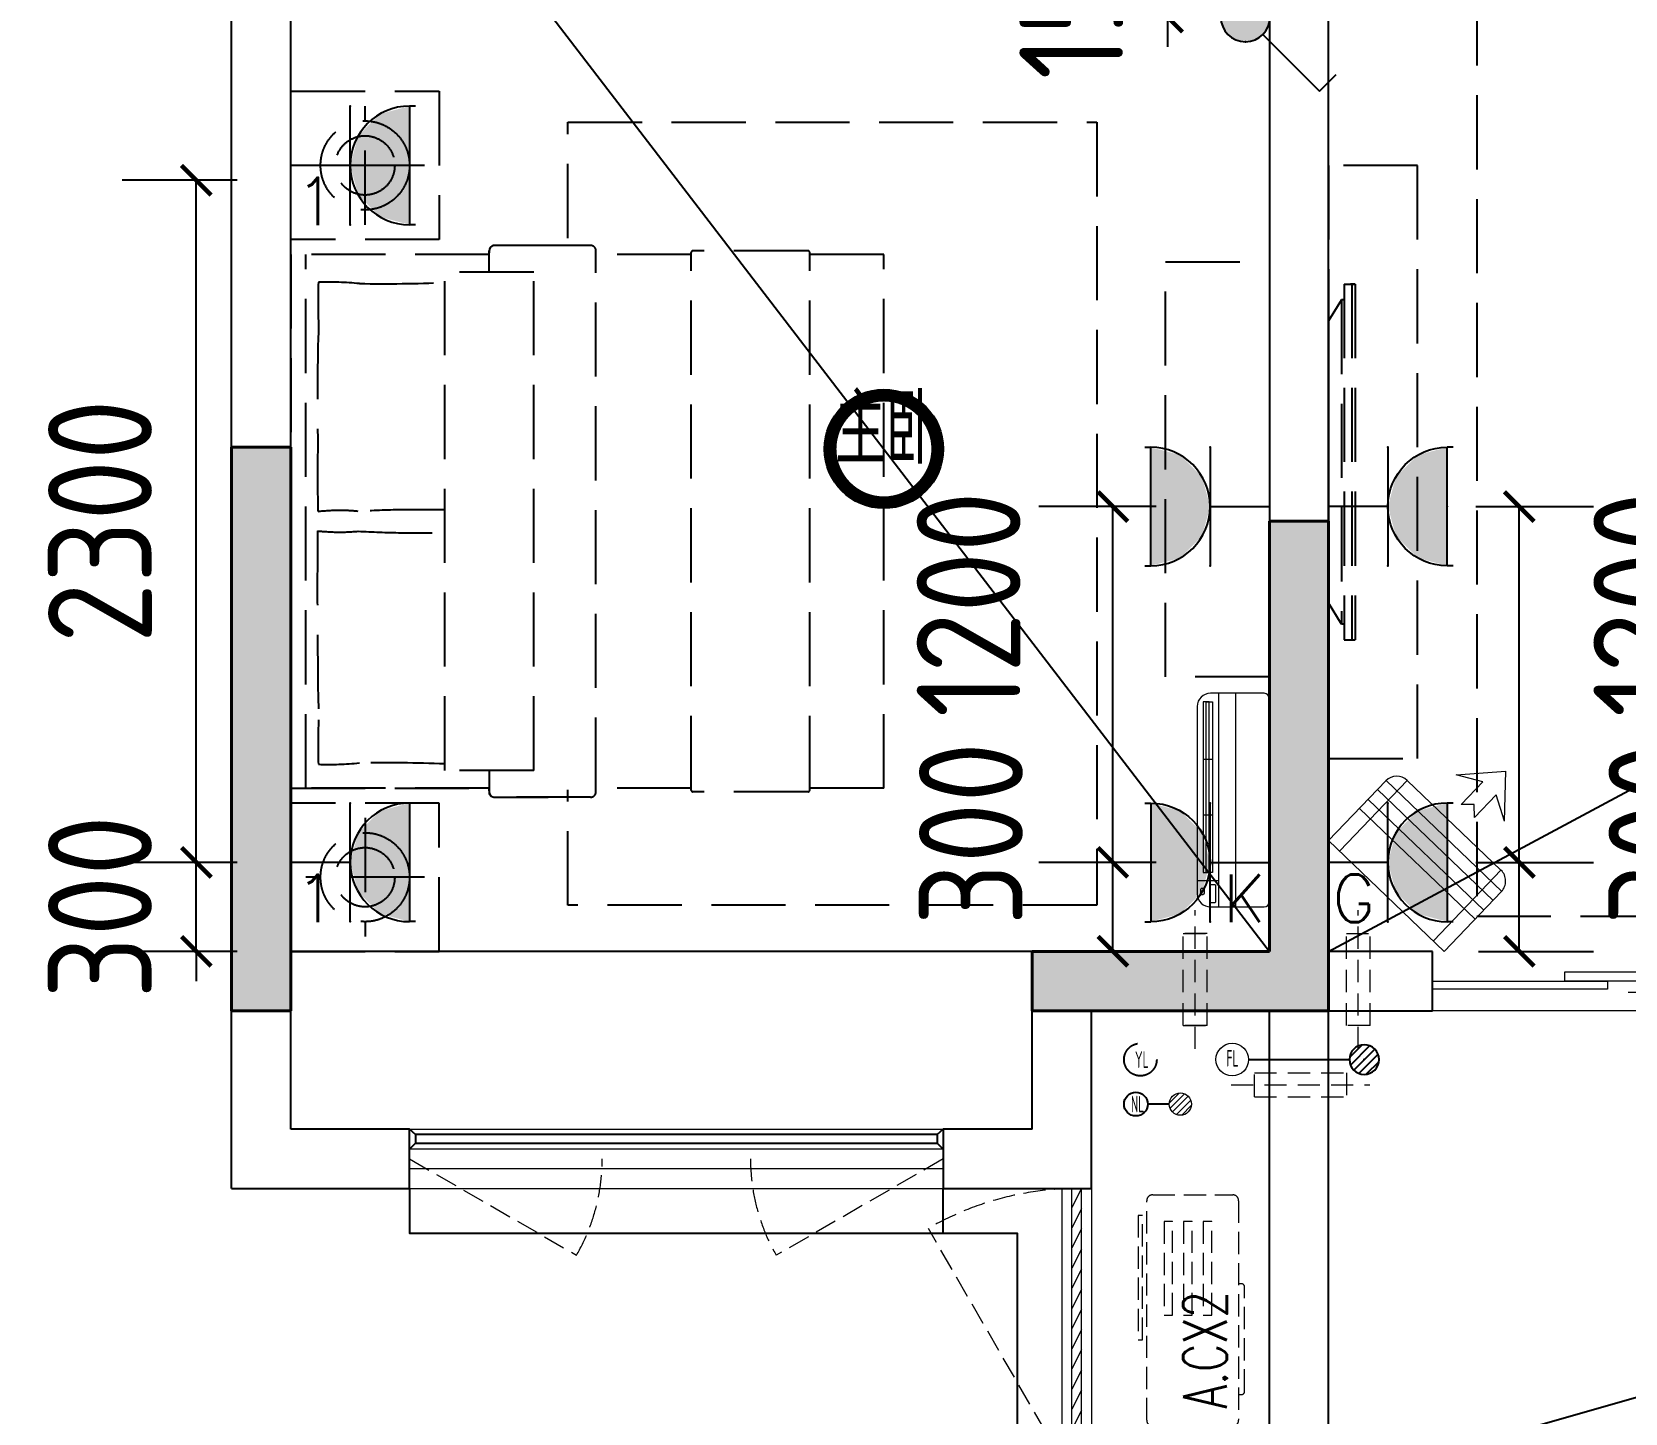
# Model space of a CAD drawing. Extents: x 3753737 to 4713801, y -857380 to 24339.
# Drawn here: x 4208340 to 4213713, y -708980 to -704323 of the extents above; entities that cross this region are included whole.
import ezdxf
from ezdxf.enums import TextEntityAlignment as Align

# ---------------------------------------------------------------- set-up
doc = ezdxf.new("R2010")
doc.units = 0
doc.header["$LTSCALE"] = 1000
doc.header["$MEASUREMENT"] = 0
for name, pattern in [('A户型$0$DASH', [0.35, 0.25, -0.1]), ('DASH', [0.35, 0.25, -0.1]), ('HIDDEN', [0.375, 0.25, -0.125])]:
    doc.linetypes.add(name, pattern=pattern)
doc.layers.get('0').update_dxf_attribs({"linetype": 'CONTINUOUS'})
doc.layers.get('Defpoints').update_dxf_attribs({"linetype": 'CONTINUOUS'})
for name, color, linetype in [('!!电气', 1, 'CONTINUOUS'), ('3-栏杆1', 252, 'CONTINUOUS'), ('3.5方案汇报，与郭总、侯月琴确定户型_t8$0$2020.03.04 -1安徽标准化洋房户型(UA）_t8_t8$0$看线', 154, 'CONTINUOUS'), ('5fur', 175, 'CONTINUOUS'), ('EQUIP-插座', 3, 'CONTINUOUS'), ('EQUIP-照明', 3, 'CONTINUOUS'), ('LVTRY', 252, 'CONTINUOUS'), ('TEL_TEXT', 7, 'CONTINUOUS'), ('VPIPE-凝结', 150, 'CONTINUOUS'), ('VPIPE-雨水', 4, 'DASH'), ('WALL', 252, 'CONTINUOUS'), ('看线', 185, 'CONTINUOUS')]:
    doc.layers.add(name, color=color, linetype=linetype)
for name, color, linetype, lineweight in [('COLUMN', 252, 'CONTINUOUS', 40), ('EQUIP_地漏', 7, 'CONTINUOUS', 18), ('PUB_HATCH', 8, 'CONTINUOUS', 9), ('PUB_TEXT', 7, 'CONTINUOUS', 20), ('VPIPE-废水', 31, 'TG_F', 18), ('WINDOW', 146, 'CONTINUOUS', 20), ('平面-空调室内机', 176, 'CONTINUOUS', 9), ('平面-空调预留孔', 252, 'CONTINUOUS', 15)]:
    doc.layers.add(name, color=color, linetype=linetype, lineweight=lineweight)
doc.styles.add('_TCH_DIM', font='SIMPLEX', dxfattribs={"bigfont": 'GBCBIG'})
doc.styles.add('_TEL_DIM', font='SIMPLEX', dxfattribs={"width": 0.8, "height": 3.5, "bigfont": 'HZTXT'})
doc.styles.get("Standard").update_dxf_attribs({"font": 'gbenor.shx', "bigfont": 'gbcbig.shx'})
doc.styles.add('TG_LINETYPE', font='SIMPLEX', dxfattribs={"width": 0.8, "height": 3, "bigfont": 'HZTXT'})
doc.linetypes.add('TG_F', pattern='A,2,-0.3,["F",TG_LINETYPE,S=0.1,R=0,X=-0.23,Y=-0.15],0', length=2.3)
doc.dimstyles.get("Standard").update_dxf_attribs({"dimscale": 100, "dimtxt": 3.5, "dimasz": 1, "dimexe": 2.5, "dimexo": 3, "dimgap": 1.5, "dimtad": 1, "dimdec": 0, "dimzin": 0, "dimdsep": 46, "dimtxsty": 'Standard', "dimblk": 'ARCHTICK', "dimcen": 0.09, "dimadec": 0, "dimazin": 0, "dimtfac": 1, "dimtdec": 0, "dimtix": 1, "dimtmove": 2, "dimatfit": 3, "dimfxl": 1, "dimtolj": 1, "dimtzin": 0, "dimarcsym": 0})

# ---------------------------------------------------------------- blocks, each defined once
blk = doc.blocks.new('GFDGFSDFGD')
at = {"layer": 'PUB_HATCH'}
for points in [[(420516.6, 367423.7), (420516.6, 365523.7), (420716.6, 365523.7), (420716.6, 367423.7)], [(423216.6, 365523.7), (424216.6, 365523.7), (424216.6, 367173.7), (424016.6, 367173.7), (424016.6, 365723.7), (423216.6, 365723.7)]]:
    blk.add_hatch(color=256, dxfattribs=at).paths.add_polyline_path(points)
at = {"layer": 'COLUMN', "color": 252}
for p, q in [((420516.6, 367423.7), (420516.6, 365523.7)), ((420716.6, 367423.7), (420516.6, 367423.7)), ((420716.6, 365523.7), (420716.6, 367423.7)), ((424216.6, 367173.7), (424016.6, 367173.7)), ((424016.6, 367173.7), (424016.6, 365723.7)), ((424216.6, 365523.7), (424216.6, 367173.7)), ((424016.6, 365723.7), (423216.6, 365723.7)), ((423216.6, 365723.7), (423216.6, 365523.7)), ((420516.6, 365523.7), (420716.6, 365523.7)), ((423216.6, 365523.7), (424216.6, 365523.7))]:
    blk.add_line(p, q, dxfattribs=at)
blk = doc.blocks.new('dongkong')
at = {"layer": '平面-空调预留孔', "color": 8, "linetype": 'HIDDEN', "ltscale": 0.3}
for p, q in [((-603796, 210899.9), (-603796, 210431.5)), ((-603836, 210821), (-603836, 210510.8)), ((-603836, 210821), (-603756, 210821)), ((-603756, 210821), (-603756, 210510.8))]:
    blk.add_line(p, q, dxfattribs=at)
blk.add_lwpolyline([(-603756, 210510.8), (-603836, 210510.8)], dxfattribs=at)
blk = doc.blocks.new('A$C001338C2')
at = {"color": 8}
for p, q in [((845, 303.6), (55, 303.6)), ((109.1, 214.8), (109.1, 303.6)), ((0, 248.6), (0, 22)), ((900, 22), (900, 248.6)), ((22, 0), (878, 0))]:
    blk.add_line(p, q, dxfattribs=at)
at = {"color": 8, "lineweight": 5}
for p, q in [((864.6, 278.7), (144.5, 278.7)), ((144.5, 278.7), (144.5, 265.8)), ((387, 278.7), (144.5, 278.7)), ((144.5, 278.7), (144.5, 252.9)), ((387, 239.9), (387, 278.7)), ((864.6, 278.7), (622, 278.7)), ((622, 278.7), (622, 239.9)), ((864.6, 252.9), (864.6, 278.7)), ((900, 214.8), (0, 214.8)), ((144.5, 265.8), (864.6, 265.8)), ((144.5, 239.9), (144.5, 252.9)), ((144.5, 252.9), (864.6, 252.9)), ((864.6, 239.9), (144.5, 239.9)), ((622, 239.9), (387, 239.9)), ((864.6, 265.8), (864.6, 239.9)), ((900, 143.2), (0, 143.2))]:
    blk.add_line(p, q, dxfattribs=at)
at = {"color": 8}
for points in [[(73.1, 275), (56.8, 275, -0.414214), (51.3, 280.5), (51.3, 283.4, -0.414214), (56.8, 288.9), (73.1, 288.9, -0.414214), (78.6, 283.4), (78.6, 280.5, -0.414214)], [(89.2, 226.4), (22.2, 226.4, -0.414214), (16.7, 231.9), (16.7, 243.1, -0.414214), (22.2, 248.6), (89.2, 248.6, -0.414214), (94.7, 243.1), (94.7, 231.9, -0.414214)]]:
    blk.add_lwpolyline(points, format="xyb", close=True, dxfattribs=at)
for centre, radius, start, end in [((55, 248.6), 55, 90, 180), ((845, 248.6), 55, 360, 90), ((22, 22), 22, 180, 270), ((878, 22), 22, 270, 360)]:
    blk.add_arc(centre, radius, start, end, dxfattribs=at)
blk = doc.blocks.new('$lvtry$00000171')
for p, q in [((-74.2, 10.6), (-10.6, 74.2)), ((-69.8, -27.4), (27.4, 69.8)), ((-53, -53), (53, 53)), ((-27.4, -69.8), (69.8, 27.4)), ((10.6, -74.2), (74.2, -10.6))]:
    blk.add_line(p, q)
blk.add_circle((0, 0), 75)
blk.add_point((0, 0))
blk = doc.blocks.new('$TwtSys$00000141')
at = {"color": 252}
for p, q in [((-47.1, 3.8), (-5, 45.9)), ((-47.1, 3.8), (-5, 45.9)), ((-43.6, -17.5), (17.5, 43.6)), ((-43.6, -17.5), (17.5, 43.6)), ((-33.2, -33.2), (33.2, 33.2)), ((-33.2, -33.2), (33.2, 33.2)), ((-16.2, -43.5), (43.8, 16.4)), ((-16.2, -43.5), (43.8, 16.4)), ((5.7, -46.1), (46.1, -5.7)), ((5.7, -46.1), (46.1, -5.7))]:
    blk.add_line(p, q, dxfattribs=at)
blk.add_circle((0, 0), 47, dxfattribs=at)
blk.add_circle((0, 0), 47, dxfattribs=at)
blk = doc.blocks.new('fergve')
at = {"layer": '平面-空调预留孔', "color": 8, "linetype": 'DASH', "ltscale": 0.3}
for p, q in [((119062.7, 54987.6), (119062.7, 54977.6)), ((119435.6, 54977.6), (119435.6, 54987.6)), ((119072.7, 54967.6), (119425.6, 54967.6))]:
    blk.add_line(p, q, dxfattribs=at)
blk.add_lwpolyline([(119715.9, 54987.6), (118975.9, 54987.6, -0.414214), (118955.9, 55007.6), (118955.9, 55277.6, -0.414214), (118975.9, 55297.6), (119715.9, 55297.6, -0.414214), (119735.9, 55277.6), (119735.9, 55007.6, -0.414214)], format="xyb", close=True, dxfattribs=at)
for points in [[(119666.7, 55326.8), (119246.8, 55326.8), (119246.8, 55311.6), (119666.7, 55311.6)], [(119645.5, 55239.2), (119330, 55239.2), (119330, 55210.2), (119645.5, 55210.2)], [(119645.5, 55173.4), (119330, 55173.4), (119330, 55144.4), (119645.5, 55144.4)], [(119645.5, 55107.6), (119330, 55107.6), (119330, 55078.6), (119645.5, 55078.6)]]:
    blk.add_lwpolyline(points, close=True, dxfattribs=at)
for centre, start, end in [((119072.7, 54977.6), 180, 270), ((119425.6, 54977.6), 270, 0)]:
    blk.add_arc(centre, 10, start, end, dxfattribs=at)
at = {"layer": '平面-空调预留孔', "color": 8, "linetype": 'DASH', "ltscale": 0.3, "style": '_TCH_DIM', "width": 0.705882}
blk.add_text('A.CX2', height=146.88, dxfattribs=at).set_placement((119015.3, 55027.3))
blk = doc.blocks.new('dasdasf1sa2f31as32f')
at = {"color": 8}
for p, q in [((-116, 585.6), (43.3, 640.5)), ((82.7, 476.6), (43.3, 640.5)), ((-22.8, 585.5), (-116, 585.6)), ((-22.8, 585.5), (-73.4, 493.2)), ((32.4, 555.1), (-18.1, 462.9)), ((82.7, 476.6), (32.4, 555.1)), ((-473.5, 259.7), (-339.5, 504)), ((-269.8, 524.3), (-427.7, 236.5)), ((134.6, 245.5), (-338.8, 505.1)), ((-269.8, 524.3), (113.7, 314)), ((-31.3, 504.4), (-73.4, 493.2)), ((-18.1, 462.9), (-31.3, 504.4)), ((114.7, 208.4), (-359.1, 468.2)), ((72.3, 131.9), (-401.1, 391.6)), ((92.6, 168.8), (-380.9, 428.5)), ((113.7, 314), (-44.2, 26.2)), ((0, 0), (-473.5, 259.7)), ((134, 244.4), (0, 0))]:
    blk.add_line(p, q, dxfattribs=at)
for centre, start, end in [((-294.5, 479.4), 61.2593, 151.2593), ((89, 269), 331.2593, 61.2593)]:
    blk.add_arc(centre, 51.3, start, end, dxfattribs=at)
blk = doc.blocks.new('GDGDRGDGDRGDR')
at = {"layer": '平面-空调室内机', "ltscale": 0.3}
for p, rotation in [((-179479.5, 653502.9), 180), ((634787.3, 1046278.1), 89.99999999999999)]:
    blk.add_blockref('dongkong', p, dxfattribs=dict(at, rotation=rotation))
at = {"layer": '平面-空调预留孔'}
for name, p, rotation in [('dasdasf1sa2f31as32f', (424606.8, 442932.1), 344.9999999966897), ('fergve', (478900.7, 322375.3), 90)]:
    blk.add_blockref(name, p, dxfattribs=dict(at, rotation=rotation))
blk = doc.blocks.new('FGDGDGRDGRRD')
at = {"layer": '5fur', "color": 252, "linetype": 'A户型$0$DASH'}
for p, q in [((423434.8, 366694.8), (423434.8, 363577.1)), ((419434.8, 366358.3), (419934.8, 366358.3)), ((419434.8, 365858.3), (419434.8, 366358.3)), ((419434.8, 366358.3), (419934.8, 366358.3)), ((419434.8, 365858.3), (419434.8, 366358.3)), ((419934.8, 366358.3), (419934.8, 365858.3)), ((419934.8, 366358.3), (419934.8, 365858.3)), ((419684.8, 365908.3), (419684.8, 366308.3)), ((419684.8, 365908.3), (419684.8, 366308.3)), ((420368.9, 365863.3), (420368.9, 366253.6)), ((420368.9, 366253.6), (422152.9, 366253.6)), ((420368.9, 365863.3), (420368.9, 366253.6)), ((420368.9, 366253.6), (422152.9, 366253.6)), ((422152.9, 366253.6), (422152.9, 363613.5)), ((422152.9, 366253.6), (422152.9, 363613.5)), ((419884.8, 366108.3), (419484.8, 366108.3)), ((419884.8, 366108.3), (419484.8, 366108.3)), ((423234.8, 366108.3), (422934.8, 366108.3)), ((422934.8, 366108.3), (422934.8, 364108.3)), ((423234.8, 364108.3), (423234.8, 366108.3)), ((419934.8, 365858.3), (419434.8, 365858.3)), ((419934.8, 365858.3), (419434.8, 365858.3)), ((419434.8, 365808.3, 0), (419434.8, 364008.3)), ((419434.8, 364008.3), (419434.8, 365808.3, 0)), ((420103.7, 365808.3, 0), (419434.8, 365808.3)), ((419434.8, 365808.3, 0), (419434.8, 364008.3)), ((419434.8, 364008.3), (419434.8, 365808.3, 0)), ((420103.7, 365808.3, 0), (419434.8, 365808.3)), ((419484.8, 364008.3, 0), (419484.8, 365808.3, 0)), ((419484.8, 364008.3, 0), (419484.8, 365808.3, 0)), ((420104.6, 365825.9, 0), (420102.2, 365808.3, 0)), ((420104.6, 365825.9, 0), (420102.2, 365808.3, 0)), ((420103.7, 365748.3, 0), (420103.7, 365820.3, 0)), ((420103.7, 365748.3, 0), (420103.7, 365820.3, 0)), ((420106.6, 365832, 0), (420104.6, 365825.9, 0)), ((420106.6, 365832, 0), (420104.6, 365825.9, 0)), ((420113.2, 365836.9, 0), (420106.6, 365832, 0)), ((420113.2, 365836.9, 0), (420106.6, 365832, 0)), ((420121.7, 365838.3, 0), (420113.2, 365836.9, 0)), ((420121.7, 365838.3, 0), (420113.2, 365836.9, 0)), ((420302.6, 365838.3, 0), (420121.7, 365838.3, 0)), ((420445.7, 365838.3, 0), (420121.7, 365838.3, 0)), ((420302.6, 365838.3, 0), (420121.7, 365838.3, 0)), ((420445.7, 365838.3, 0), (420121.7, 365838.3, 0)), ((420463.7, 363996.3, 0), (420463.7, 365820.3, 0)), ((420463.7, 363996.3, 0), (420463.7, 365820.3, 0)), ((420784.8, 365808.3, 0), (420463.7, 365808.3, 0)), ((420784.8, 365808.3, 0), (420463.7, 365808.3, 0)), ((420784.8, 364002.3, 0), (420784.8, 365814.3, 0)), ((420784.8, 364002.3, 0), (420784.8, 365814.3, 0)), ((421178.8, 365820.3, 0), (420790.8, 365820.3, 0)), ((421178.8, 365820.3, 0), (420790.8, 365820.3, 0)), ((421184.8, 364002.3, 0), (421184.8, 365814.3, 0)), ((421184.8, 364002.3, 0), (421184.8, 365814.3, 0)), ((421434.8, 365808.3, 0), (421184.8, 365808.3, 0)), ((421434.8, 365808.3, 0), (421184.8, 365808.3, 0)), ((421434.8, 364008.3, 0), (421434.8, 365808.3, 0)), ((421434.8, 364008.3, 0), (421434.8, 365808.3, 0)), ((419953.7, 364068.3, 0), (419953.7, 365748.3, 0)), ((420253.7, 365748.3, 0), (419953.7, 365748.3, 0)), ((419953.7, 364068.3, 0), (419953.7, 365748.3, 0)), ((420253.7, 365748.3, 0), (419953.7, 365748.3, 0)), ((420253.7, 364068.3, 0), (420253.7, 365748.3, 0)), ((420253.7, 364068.3, 0), (420253.7, 365748.3, 0)), ((422384.8, 364383.5), (422384.8, 365783.5)), ((422384.8, 365783.5), (422734.8, 365783.5)), ((422384.8, 364383.5), (422384.8, 365783.5)), ((422384.8, 365783.5), (422734.8, 365783.5)), ((422734.8, 365783.5), (422734.8, 364383.5)), ((422734.8, 365783.5), (422734.8, 364383.5)), ((422987.3, 365708.3), (422987.3, 364508.3)), ((422987.3, 365708.3), (423024.1, 365708.3)), ((422987.3, 365708.3), (422987.3, 364508.3)), ((422987.3, 365708.3), (423024.1, 365708.3)), ((423024.1, 365708.3), (423008.3, 365708.3)), ((423024.1, 365708.3), (423008.3, 365708.3)), ((423013.6, 365708.3), (423013.6, 364508.3)), ((423013.6, 365708.3), (423013.6, 364508.3)), ((423024.1, 365708.3), (423024.1, 364508.3)), ((423024.1, 365708.3), (423024.1, 364508.3)), ((422978.2, 365654.9), (422934.8, 365583.7)), ((422978.2, 365654.9), (422934.8, 365583.7)), ((422978.2, 365654.9), (422978.2, 364561.7)), ((422987.3, 365654.9), (422978.2, 365654.9)), ((422978.2, 365654.9), (422978.2, 364561.7)), ((422987.3, 365654.9), (422978.2, 365654.9)), ((422934.8, 365583.7), (422934.8, 364632.9)), ((422978.2, 364561.7), (422934.8, 364632.9)), ((422987.3, 364561.7), (422978.2, 364561.7)), ((422987.3, 364508.3), (423024.1, 364508.3)), ((422734.8, 364383.5), (422384.8, 364383.5)), ((422734.8, 364383.5), (422384.8, 364383.5)), ((422934.8, 364108.3), (423234.8, 364108.3)), ((420253.7, 364068.3, 0), (419953.7, 364068.3, 0)), ((420253.7, 364068.3, 0), (419953.7, 364068.3, 0)), ((420103.7, 364068.3, 0), (420103.7, 363996.3, 0)), ((420103.7, 364068.3, 0), (420103.7, 363996.3, 0)), ((419434.8, 364008.3), (420102.3, 364008.3, 0)), ((420103.7, 364008.3, 0), (419434.8, 364008.3)), ((419434.8, 364008.3), (420102.3, 364008.3, 0)), ((420103.7, 364008.3, 0), (419434.8, 364008.3)), ((420102.3, 364008.3, 0), (420103.7, 363989.4, 0)), ((420102.3, 364008.3, 0), (420103.7, 363989.4, 0)), ((420103.7, 363989.4, 0), (420111.3, 363980.7, 0)), ((420103.7, 363989.4, 0), (420111.3, 363980.7, 0)), ((420111.3, 363980.7, 0), (420121.7, 363978.3, 0)), ((420111.3, 363980.7, 0), (420121.7, 363978.3, 0)), ((420121.7, 363978.3, 0), (420302.6, 363978.3, 0)), ((420445.7, 363978.3, 0), (420121.7, 363978.3, 0)), ((420121.7, 363978.3, 0), (420302.6, 363978.3, 0)), ((420445.7, 363978.3, 0), (420121.7, 363978.3, 0)), ((420302.6, 363978.3, 0), (420302.6, 363978.3, 0)), ((420302.6, 363978.3, 0), (420302.6, 363978.3, 0)), ((420368.9, 363613.5), (420368.9, 364003.3)), ((420368.9, 363613.5), (420368.9, 364003.3)), ((420784.8, 364008.3, 0), (420463.7, 364008.3, 0)), ((420784.8, 364008.3, 0), (420463.7, 364008.3, 0)), ((421178.8, 363996.3, 0), (420790.8, 363996.3, 0)), ((421178.8, 363996.3, 0), (420790.8, 363996.3, 0)), ((421434.8, 364008.3, 0), (421184.8, 364008.3, 0)), ((421434.8, 364008.3, 0), (421184.8, 364008.3, 0)), ((419934.8, 363958.3), (419434.8, 363958.3)), ((419434.8, 363958.3), (419434.8, 363458.3)), ((419934.8, 363958.3), (419434.8, 363958.3)), ((419434.8, 363958.3), (419434.8, 363458.3)), ((419934.8, 363458.3), (419934.8, 363958.3)), ((419934.8, 363458.3), (419934.8, 363958.3)), ((419684.8, 363908.3), (419684.8, 363508.3)), ((419684.8, 363908.3), (419684.8, 363508.3)), ((419884.8, 363708.3), (419484.8, 363708.3)), ((419884.8, 363708.3), (419484.8, 363708.3)), ((422152.9, 363613.5), (420368.9, 363613.5)), ((422152.9, 363613.5), (420368.9, 363613.5)), ((423434.8, 363577.1), (426049.7, 363577.1)), ((419434.8, 363458.3), (419934.8, 363458.3)), ((419434.8, 363458.3), (419934.8, 363458.3))]:
    blk.add_line(p, q, dxfattribs=at)
for centre, radius in [((419684.8, 366108.3), 150), ((419684.8, 366108.3), 150), ((419684.8, 366108.3), 100), ((419684.8, 366108.3), 100), ((419684.8, 363708.3), 150), ((419684.8, 363708.3), 150), ((419684.8, 363708.3), 100), ((419684.8, 363708.3), 100)]:
    blk.add_circle(centre, radius, dxfattribs=at)
for centre, radius, start, end in [((420121.7, 365820.3, 0), 18, 90, 180), ((420121.7, 365820.3, 0), 18, 90, 180), ((420445.7, 365820.3, 0), 18, 0, 90), ((420445.7, 365820.3, 0), 18, 0, 90), ((420790.8, 365814.3, 0), 6, 90, 180), ((420790.8, 365814.3, 0), 6, 90, 180), ((421178.8, 365814.3, 0), 6, 0, 90), ((421178.8, 365814.3, 0), 6, 0, 90), ((421458.5, 365647.9, 0), 1932.2, 178.0298, 182.4617), ((421458.5, 365647.9, 0), 1932.2, 178.0298, 182.4617), ((419559, 364561.5, 0), 1153.3, 84.6984, 91.5682), ((419559, 364561.5, 0), 1153.3, 84.6984, 91.5682), ((419747, 371327.9, 0), 5618.6, 269.1694, 272.1087), ((419747, 371327.9, 0), 5618.6, 269.1694, 272.1087), ((426651.3, 365324.7, 0), 7127.4, 178.02553, 181.06782), ((426651.3, 365324.7, 0), 7127.4, 178.02553, 181.06782), ((457242, 365061.5, 0), 37717.1, 179.80183, 180.18357), ((457242, 365061.5, 0), 37717.1, 179.80183, 180.18357), ((419598.8, 364283, 0), 661.8, 84.5772, 96.3929), ((419598.8, 364283, 0), 661.8, 84.5772, 96.3929), ((419867.3, 361236.2, 0), 3711.3, 88.6942, 93.1822), ((419867.3, 361236.2, 0), 3711.3, 88.6942, 93.1822), ((442429.1, 364673.3, 0), 22905.3, 179.49277, 181.10137), ((442429.1, 364673.3, 0), 22905.3, 179.49277, 181.10137), ((419598.8, 365533.7, 0), 661.8, 263.5802, 275.4228), ((419598.8, 365533.7, 0), 661.8, 263.5802, 275.4228), ((419867.3, 368580.5, 0), 3711.3, 266.8178, 271.3058), ((419867.3, 368580.5, 0), 3711.3, 266.8178, 271.3058), ((421458.5, 364155.4, 0), 1932.2, 177.5383, 181.9702), ((421458.5, 364155.4, 0), 1932.2, 177.5383, 181.9702), ((419559, 365241.8, 0), 1153.3, 268.4318, 275.3016), ((419559, 365241.8, 0), 1153.3, 268.4318, 275.3016), ((419747, 358475.5, 0), 5618.6, 87.8913, 90.8306), ((419747, 358475.5, 0), 5618.6, 87.8913, 90.8306), ((420121.7, 363996.3, 0), 18, 180, 270), ((420121.7, 363996.3, 0), 18, 180, 270), ((420445.7, 363996.3, 0), 18, 270, 0), ((420445.7, 363996.3, 0), 18, 270, 0), ((420790.8, 364002.3, 0), 6, 180, 270), ((420790.8, 364002.3, 0), 6, 180, 270), ((421178.8, 364002.3, 0), 6, 270, 0), ((421178.8, 364002.3, 0), 6, 270, 0)]:
    blk.add_arc(centre, radius, start, end, dxfattribs=at)
blk = doc.blocks.new('$DorLib2D$00000138')
at = {"color": 0, "linetype": 'Continuous'}
for p, q in [((-0.2875, 0), (-0.2875, 0.1538)), ((-0.2875, 0.1538), (0, 0.1538)), ((0, 0.1538), (0, 0)), ((0.2875, 0.1538), (0, 0.1538)), ((0.2875, 0), (0.2875, 0.1538)), ((-0.5, -0.1399), (-0.5, 0)), ((-0.5, 0), (-0.2188, 0)), ((0, 0), (-0.2875, 0)), ((-0.2188, 0), (-0.2188, -0.1399)), ((0, 0), (0.2875, 0)), ((0.2188, 0), (0.2188, -0.1399)), ((0.5, 0), (0.2188, 0)), ((0.5, 0), (0.5, -0.1946)), ((0.5, -0.1399), (0.5, 0)), ((-0.2188, -0.1399), (-0.5, -0.1399)), ((0.2188, -0.1399), (0.5, -0.1399)), ((-0.1857, -0.186), (-0.037, -0.186)), ((-0.037, -0.186), (-0.1019, -0.2583)), ((-0.1019, -0.2583), (-0.1019, -0.186)), ((0.1857, -0.186), (0.037, -0.186)), ((0.037, -0.186), (0.1019, -0.2583)), ((0.1019, -0.2583), (0.1019, -0.186))]:
    blk.add_line(p, q, dxfattribs=at)
blk = doc.blocks.new('$WINLIB2D$00000001')
at = {"color": 0}
for points in [[(-0.5, 0.5), (-0.5, -0.5)], [(-0.5, 0.5), (0.5, 0.5)], [(0.5, -0.5), (0.5, 0.5)], [(0.5, 0.1667), (-0.5, 0.1667)], [(0.5, -0.1667), (-0.5, -0.1667)], [(-0.5, -0.5), (0.5, -0.5)]]:
    blk.add_lwpolyline(points, dxfattribs=at)
blk = doc.blocks.new('$WINLIB2D$00000039')
at = {"color": 0}
for points in [[(-0.5, 0.5), (-0.5, -0.5)], [(0.5, 0.5), (-0.5, 0.5)], [(0.5, -0.5), (0.5, 0.5)], [(-0.5, 0.1667), (0.5, 0.1667)], [(-0.3839, -0.1667), (-0.448, 0.1667)], [(-0.3159, -0.1667), (-0.38, 0.1667)], [(-0.2479, -0.1667), (-0.312, 0.1667)], [(-0.1799, -0.1667), (-0.244, 0.1667)], [(-0.1119, -0.1667), (-0.176, 0.1667)], [(-0.0439, -0.1667), (-0.108, 0.1667)], [(0.0241, -0.1667), (-0.04, 0.1667)], [(0.0921, -0.1667), (0.028, 0.1667)], [(0.16, -0.1667), (0.0959, 0.1667)], [(0.228, -0.1667), (0.1639, 0.1667)], [(0.296, -0.1667), (0.2319, 0.1667)], [(0.364, -0.1667), (0.2999, 0.1667)], [(0.432, -0.1667), (0.3679, 0.1667)], [(0.5, -0.1667), (0.4359, 0.1667)], [(-0.4519, -0.1667), (-0.5, 0.0836)], [(-0.5, -0.1667), (0.5, -0.1667)], [(0.5, -0.5), (-0.5, -0.5)]]:
    blk.add_lwpolyline(points, dxfattribs=at)
blk = doc.blocks.new('A$C1C403CBE')
at = {"layer": '3-栏杆1', "color": 252}
for p, q in [((520.3, 1282.2), (500, 1300)), ((500, 1300), (520.3, 1282.2)), ((2279.7, 1282.2), (2300, 1300)), ((2300, 1300), (2279.7, 1282.2)), ((500, 1233.1), (520.3, 1252.9)), ((2279.7, 1282.1), (520.3, 1282.2)), ((520.3, 1282.2), (520.3, 1252.9)), ((520.3, 1252.9), (2279.7, 1252.9)), ((2279.7, 1282.2), (2279.7, 1252.9)), ((2279.7, 1252.9), (2300, 1233.1)), ((2300, 1233.1), (2279.7, 1252.9))]:
    blk.add_line(p, q, dxfattribs=at)
at = {"layer": '3.5方案汇报，与郭总、侯月琴确定户型_t8$0$2020.03.04 -1安徽标准化洋房户型(UA）_t8_t8$0$看线', "color": 252, "ltscale": 10}
blk.add_line((2600, 1900), (100, 1900), dxfattribs=at)
at = {"layer": 'VPIPE-凝结', "color": 252, "ltscale": 0.1}
blk.add_line((3330, 1535), (3670, 1535), dxfattribs=at)
blk.add_lwpolyline([(3062.4, 1385), (2990, 1385)], dxfattribs=at)
at = {"layer": 'VPIPE-凝结', "color": 252}
blk.add_circle((2950, 1385), 40, dxfattribs=at)
at = {"layer": 'VPIPE-废水', "color": 252}
blk.add_circle((3275, 1535), 55, dxfattribs=at)
at = {"layer": 'VPIPE-雨水', "color": 252}
blk.add_circle((2965, 1535), 55, dxfattribs=at)
at = {"layer": 'WALL', "color": 252}
for p, q in [((-100, 1100), (-100, 6300)), ((100, 1300), (100, 6200)), ((3400, 5200), (3400, 1900)), ((3600, 1900), (3600, 5200)), ((3400, 1900), (2600, 1900)), ((2600, 1300), (2600, 1900)), ((3950, 1900), (3600, 1900)), ((3950, 1700), (3950, 1900)), ((3400, 1700), (2800, 1700)), ((2800, 1100), (2800, 1700)), ((3400, 100), (3400, 1700)), ((3600, 1700), (3950, 1700)), ((3600, 100), (3600, 1700)), ((500, 1300), (100, 1300)), ((500, 1100), (500, 1300)), ((2600, 1300), (2300, 1300)), ((2300, 1300), (2300, 1100)), ((-100, 1100), (500, 1100)), ((2300, 1100), (2800, 1100))]:
    blk.add_line(p, q, dxfattribs=at)
at = {"layer": 'WINDOW', "color": 252}
blk.add_line((6050, 1700), (3950, 1700), dxfattribs=at)
at = {"layer": 'WINDOW', "color": 252, "linetype": 'DASH', "ltscale": 0.3}
for points in [[(500, 1200), (1063.1, 875.4, 0.131485), (1150, 1200)], [(2300, 1200), (1736.9, 875.4, -0.131485), (1650, 1200)], [(2750, 100), (2250, 966, -0.131652), (2750, 1100)]]:
    blk.add_lwpolyline(points, format="xyb", dxfattribs=at)
at = {"layer": '看线', "color": 252, "ltscale": 0.5}
for points in [[(500, 1100), (500, 950), (2300, 950), (2300, 1100)], [(500, 1100), (500, 950), (2550, 950), (2550, 100)]]:
    blk.add_lwpolyline(points, dxfattribs=at)
at = {"color": 252}
for name, p in [('GFDGFSDFGD', (-420616.6, -363823.7)), ('GDGDRGDGDRGDR', (-420616.6, -441032.1))]:
    blk.add_blockref(name, p, dxfattribs=at)
blk.add_blockref('FGDGDGRDGRRD', (-419334.8, -361558.3))
at = {"layer": 'EQUIP_地漏', "color": 252, "xscale": -0.8, "yscale": -0.8, "zscale": 0.8, "rotation": 180}
blk.add_blockref('$TwtSys$00000141', (3100, 1385), dxfattribs=at)
at = {"layer": 'LVTRY', "color": 252, "xscale": -0.6666666667107825, "yscale": 0.6666666667107825, "rotation": 90.00000000602213}
blk.add_blockref('$lvtry$00000171', (3720, 1535), dxfattribs=at)
at = {"layer": 'WINDOW', "color": 252}
for name, p, xscale, yscale, zscale, rotation in [('$DorLib2D$00000138', (5000, 1800), 2100, -200, 2100, 179.9999999989443), ('$WINLIB2D$00000001', (1400, 1200), 1800, -200, 1800, 4.935878894074151e-09), ('$WINLIB2D$00000039', (2750, 600), -1000, -100, -1000, 270)]:
    blk.add_blockref(name, p, dxfattribs=dict(at, xscale=xscale, yscale=yscale, zscale=zscale, rotation=rotation))
at = {"layer": '平面-空调室内机', "color": 252, "ltscale": 0.3, "xscale": -1, "rotation": 180}
blk.add_blockref('dongkong', (606945.9, 212470.8), dxfattribs=at)
at = {"layer": '平面-空调室内机', "color": 252, "ltscale": 0.3, "rotation": 180}
blk.add_blockref('dongkong', (-600646.1, 212470.8), dxfattribs=at)
at = {"layer": '平面-空调预留孔', "color": 252, "xscale": 0.800000000046565, "yscale": 0.800000000046565, "zscale": 0.800000000046565, "rotation": 90.00000023343011}
blk.add_blockref('A$C001338C2', (3399.9, 2050), dxfattribs=at)
at = {"layer": 'PUB_TEXT', "color": 252}
blk.add_text('主卧', height=236.31, dxfattribs=at).set_placement((1935.2, 3542.5))
at = {"layer": 'PUB_TEXT', "color": 252, "width": 0.6}
for s, p in [('YL', (2946.8, 1507)), ('FL', (3255.2, 1511.2)), ('NL', (2933.2, 1357))]:
    blk.add_text(s, height=56, dxfattribs=at).set_placement(p)
blk = doc.blocks.new('$equip$00001150')
at = {"const_width": 0.1}
blk.add_lwpolyline([(-0.45, 0, 1), (0.45, 0, 1)], format="xyb", close=True, dxfattribs=at)
blk.add_circle((0, 0), 0.5)
at = {"flags": 9}
blk.add_attdef('A', (0, 0), '', height=0.00002, dxfattribs=at)
blk = doc.blocks.new('_ArchTick')
at = {"color": 0, "linetype": 'ByBlock', "const_width": 0.15}
blk.add_lwpolyline([(-0.5, -0.5), (0.5, 0.5)], dxfattribs=at)
blk = doc.blocks.new('*D196')
at = {"layer": '!!电气', "color": 0, "lineweight": -2, "transparency": 16777216}
for p, q in [((4208894.3, -707122.9), (4208894.3, -707022.9)), ((4209032.3, -707122.9), (4208644.3, -707122.9)), ((4208894.3, -707422.9), (4208894.3, -707122.9)), ((4209032.3, -707422.9), (4208644.3, -707422.9)), ((4208894.3, -707422.9), (4208894.3, -707522.9))]:
    blk.add_line(p, q, dxfattribs=at)
at = {"layer": 'Defpoints', "color": 0, "transparency": 16777216}
for p in [(4208894.3, -707122.9), (4209332.3, -707122.9), (4209332.3, -707422.9)]:
    blk.add_point(p, dxfattribs=at)
at = {"layer": '!!电气', "color": 0, "lineweight": -2, "transparency": 16777216, "xscale": 100, "yscale": 100, "zscale": 100}
for p, rotation in [((4208894.3, -707122.9), 270), ((4208894.3, -707422.9), 90)]:
    blk.add_blockref('_ArchTick', p, dxfattribs=dict(at, rotation=rotation))
at = {"layer": '!!电气', "color": 0, "transparency": 16777216, "insert": (4208569.3, -707272.9), "char_height": 350, "attachment_point": 5, "rotation": 90}
blk.add_mtext('\\A1;300', dxfattribs=at)
blk = doc.blocks.new('$equip$00001764')
for p, q in [((-0.5, 1.05), (-0.5, 1)), ((-0.5, 1), (0.5, 1)), ((0.5, 1.05), (0.5, 1)), ((0.5, 0.5), (-0.5, 0.5)), ((0, 0.5), (0, 0))]:
    blk.add_line(p, q)
blk.add_arc((0, 1), 0.5, 180, 0)
for p in [(-0.5, 0.5), (0.5, 0.5), (0, 0)]:
    blk.add_point(p)
for points in [[(0.433, 0.75), (-0.433, 0.75), (0.5, 1), (-0.5, 1)], [(0.25, 0.567), (-0.25, 0.567), (0.433, 0.75), (-0.433, 0.75)], [(0, 0.5), (0, 0.5), (0.25, 0.567), (-0.25, 0.567)]]:
    blk.add_solid(points)
at = {"color": 7, "style": '_TEL_DIM'}
blk.add_attdef('$TEXT$', text='', height=0.4, dxfattribs=at).set_placement((0.303, 0.211), align=Align.MIDDLE_CENTER)
at = {"color": 7, "style": '_TEL_DIM', "flags": 1}
blk.add_attdef('A', text='', height=0.00002, dxfattribs=at).set_placement((0, 0), align=Align.MIDDLE_CENTER)
blk = doc.blocks.new('*D197')
at = {"layer": '!!电气', "color": 0, "lineweight": -2, "transparency": 16777216}
for p, q in [((4212123.7, -707122.9), (4211735.7, -707122.9)), ((4211985.7, -707422.9), (4211985.7, -707122.9)), ((4212123.7, -707422.9), (4211735.7, -707422.9))]:
    blk.add_line(p, q, dxfattribs=at)
at = {"layer": 'Defpoints', "color": 0, "transparency": 16777216}
for p in [(4211985.7, -707122.9), (4212423.7, -707122.9), (4212423.7, -707422.9)]:
    blk.add_point(p, dxfattribs=at)
at = {"layer": '!!电气', "color": 0, "lineweight": -2, "transparency": 16777216, "xscale": 100, "yscale": 100, "zscale": 100}
for p, rotation in [((4211985.7, -707122.9), 90), ((4211985.7, -707422.9), 270)]:
    blk.add_blockref('_ArchTick', p, dxfattribs=dict(at, rotation=rotation))
at = {"layer": '!!电气', "color": 0, "transparency": 16777216, "insert": (4211506.9, -707026.4), "char_height": 350, "attachment_point": 5, "rotation": 90}
blk.add_mtext('\\A1;300', dxfattribs=at)
blk = doc.blocks.new('$equip$00001237')
for p, q in [((-0.5, 1.05), (-0.5, 1)), ((-0.5, 1), (0.5, 1)), ((0.5, 1.05), (0.5, 1)), ((0.5, 0.5), (-0.5, 0.5)), ((0, 0.5), (0, 0))]:
    blk.add_line(p, q)
blk.add_arc((0, 1), 0.5, 180, 0)
for p in [(0, 1), (-0.5, 0.5), (0.5, 0.5), (0, 0)]:
    blk.add_point(p)
for points in [[(0.433, 0.75), (-0.433, 0.75), (0.5, 1), (-0.5, 1)], [(0.25, 0.567), (-0.25, 0.567), (0.433, 0.75), (-0.433, 0.75)], [(0, 0.5), (0, 0.5), (0.25, 0.567), (-0.25, 0.567)]]:
    blk.add_solid(points)
at = {"flags": 9}
blk.add_attdef('A', (0, 0), '', height=0.00002, dxfattribs=at)
blk = doc.blocks.new('*D198')
at = {"layer": '!!电气', "color": 0, "lineweight": -2, "transparency": 16777216}
for p, q in [((4212132.1, -705923), (4211735.7, -705923)), ((4211985.7, -707122.9), (4211985.7, -705923)), ((4212132.1, -707122.9), (4211735.7, -707122.9))]:
    blk.add_line(p, q, dxfattribs=at)
at = {"layer": 'Defpoints', "color": 0, "transparency": 16777216}
for p in [(4211985.7, -705923), (4212432.1, -705923), (4212432.1, -707122.9)]:
    blk.add_point(p, dxfattribs=at)
at = {"layer": '!!电气', "color": 0, "lineweight": -2, "transparency": 16777216, "xscale": 100, "yscale": 100, "zscale": 100}
for p, rotation in [((4211985.7, -705923), 90), ((4211985.7, -707122.9), 270)]:
    blk.add_blockref('_ArchTick', p, dxfattribs=dict(at, rotation=rotation))
at = {"layer": '!!电气', "color": 0, "transparency": 16777216, "insert": (4211499.1, -706252.9), "char_height": 350, "attachment_point": 5, "rotation": 90}
blk.add_mtext('\\A1;1200', dxfattribs=at)
blk = doc.blocks.new('*D199')
at = {"layer": '!!电气', "color": 0, "lineweight": -2, "transparency": 16777216}
for p, q in [((4212170.3, -704122.9), (4212170.3, -704022.9)), ((4212213.5, -704122.9), (4211920.3, -704122.9)), ((4212170.3, -704122.9), (4212170.3, -704272.9)), ((4212213.5, -704272.9), (4211920.3, -704272.9)), ((4212170.3, -704272.9), (4212170.3, -704372.9))]:
    blk.add_line(p, q, dxfattribs=at)
at = {"layer": 'Defpoints', "color": 0, "transparency": 16777216}
for p in [(4212513.5, -704122.9), (4212170.3, -704272.9), (4212513.5, -704272.9)]:
    blk.add_point(p, dxfattribs=at)
at = {"layer": '!!电气', "color": 0, "lineweight": -2, "transparency": 16777216, "xscale": 100, "yscale": 100, "zscale": 100}
for p, rotation in [((4212170.3, -704122.9), 270), ((4212170.3, -704272.9), 90)]:
    blk.add_blockref('_ArchTick', p, dxfattribs=dict(at, rotation=rotation))
at = {"layer": '!!电气', "color": 0, "transparency": 16777216, "insert": (4211845.3, -704197.9), "char_height": 350, "attachment_point": 5, "rotation": 90}
blk.add_mtext('\\A1;150', dxfattribs=at)
blk = doc.blocks.new('$equip$00001962')
for p, q in [((0.147, 0.356), (0.625, 0.833)), ((0.625, 0.833), (0.766, 0.692))]:
    blk.add_line(p, q)
blk.add_circle((0, 0.208), 0.208)
for p in [(0, 0.417), (-0.208, 0.208), (0.208, 0.208), (0, 0)]:
    blk.add_point(p)
for points in [[(0, 0.417), (0, 0.417), (-0.104, 0.389), (0.104, 0.389)], [(-0.18, 0.313), (0.18, 0.313), (-0.208, 0.208), (0.208, 0.208)], [(-0.104, 0.389), (0.104, 0.389), (-0.18, 0.313), (0.18, 0.313)], [(-0.18, 0.104), (0.18, 0.104), (-0.208, 0.208), (0.208, 0.208)], [(-0.104, 0.028), (0.104, 0.028), (-0.18, 0.104), (0.18, 0.104)], [(0, 0), (0, 0), (-0.104, 0.028), (0.104, 0.028)]]:
    blk.add_solid(points)
at = {"layer": 'TEL_TEXT', "style": '_TEL_DIM', "flags": 1}
blk.add_attdef('A', text='', height=0.00002, dxfattribs=at).set_placement((0, 0), align=Align.MIDDLE_CENTER)
blk = doc.blocks.new('*D200')
at = {"layer": '!!电气', "color": 0, "lineweight": -2, "transparency": 16777216}
for p, q in [((4213218.5, -707122.9), (4213606.5, -707122.9)), ((4213356.5, -707422.9), (4213356.5, -707122.9)), ((4213218.5, -707422.9), (4213606.5, -707422.9))]:
    blk.add_line(p, q, dxfattribs=at)
at = {"layer": 'Defpoints', "color": 0, "transparency": 16777216}
for p in [(4212918.5, -707122.9), (4213356.5, -707122.9), (4212918.5, -707422.9)]:
    blk.add_point(p, dxfattribs=at)
at = {"layer": '!!电气', "color": 0, "lineweight": -2, "transparency": 16777216, "xscale": 100, "yscale": 100, "zscale": 100}
for p, rotation in [((4213356.5, -707122.9), 90), ((4213356.5, -707422.9), 270)]:
    blk.add_blockref('_ArchTick', p, dxfattribs=dict(at, rotation=rotation))
at = {"layer": '!!电气', "color": 0, "transparency": 16777216, "insert": (4213832.5, -707026.4), "char_height": 350, "attachment_point": 5, "rotation": 90}
blk.add_mtext('\\A1;300', dxfattribs=at)
blk = doc.blocks.new('*D201')
at = {"layer": '!!电气', "color": 0, "lineweight": -2, "transparency": 16777216}
for p, q in [((4213210.1, -705923), (4213606.5, -705923)), ((4213356.5, -707122.9), (4213356.5, -705923)), ((4213210.1, -707122.9), (4213606.5, -707122.9))]:
    blk.add_line(p, q, dxfattribs=at)
at = {"layer": 'Defpoints', "color": 0, "transparency": 16777216}
for p in [(4212910.1, -705923), (4213356.5, -705923), (4212910.1, -707122.9)]:
    blk.add_point(p, dxfattribs=at)
at = {"layer": '!!电气', "color": 0, "lineweight": -2, "transparency": 16777216, "xscale": 100, "yscale": 100, "zscale": 100}
for p, rotation in [((4213356.5, -705923), 90), ((4213356.5, -707122.9), 270)]:
    blk.add_blockref('_ArchTick', p, dxfattribs=dict(at, rotation=rotation))
at = {"layer": '!!电气', "color": 0, "transparency": 16777216, "insert": (4213781.7, -706252.9), "char_height": 350, "attachment_point": 5, "rotation": 90}
blk.add_mtext('\\A1;1200', dxfattribs=at)
blk = doc.blocks.new('*D252')
at = {"layer": '!!电气', "color": 0, "lineweight": -2, "transparency": 16777216}
for p, q in [((4209032.3, -704822.8), (4208644.3, -704822.8)), ((4208894.3, -707122.9), (4208894.3, -704822.8)), ((4209032.3, -707122.9), (4208644.3, -707122.9))]:
    blk.add_line(p, q, dxfattribs=at)
at = {"layer": 'Defpoints', "color": 0, "transparency": 16777216}
for p in [(4208894.3, -704822.8), (4209332.3, -704822.8), (4209332.3, -707122.9)]:
    blk.add_point(p, dxfattribs=at)
at = {"layer": '!!电气', "color": 0, "lineweight": -2, "transparency": 16777216, "xscale": 100, "yscale": 100, "zscale": 100}
for p, rotation in [((4208894.3, -704822.8), 90), ((4208894.3, -707122.9), 270)]:
    blk.add_blockref('_ArchTick', p, dxfattribs=dict(at, rotation=rotation))
at = {"layer": '!!电气', "color": 0, "transparency": 16777216, "insert": (4208569.3, -705972.9), "char_height": 350, "attachment_point": 5, "rotation": 90}
blk.add_mtext('\\A1;2300', dxfattribs=at)

msp = doc.modelspace()

# ---------------------------------------------------------------- linework, layer by layer
at = {"layer": '!!电气'}
for points in [[(4209213.4, -703122.9), (4212513.5, -707422.9)], [(4212713.4, -707422.9), (4218313.4, -704422.9)], [(4212713.4, -709222.9), (4218313.4, -707622.9)]]:
    msp.add_lwpolyline(points, dxfattribs=at)

# ---------------------------------------------------------------- block references
msp.add_blockref('A$C1C403CBE', (4209113.4, -709322.9), dxfattribs=at)
at = {"layer": 'EQUIP-插座', "color": 4}
ref = msp.add_blockref('$equip$00001764', (4209213.4, -704772.9), dxfattribs=dict(at, xscale=400, yscale=400, zscale=400, rotation=270))
ref.add_attrib('$TEXT$', '1', dxfattribs={"layer": '0', "color": 7, "height": 160, "style": '_TEL_DIM'}).set_placement((4209297.8, -704894.1), align=Align.MIDDLE_CENTER)
at = {"layer": 'EQUIP-插座', "color": 2, "yscale": 400, "zscale": 400}
for p, xscale, rotation in [((4212513.5, -705923), 400, 90), ((4212713.4, -705923), -400, 270)]:
    msp.add_blockref('$equip$00001237', p, dxfattribs=dict(at, xscale=xscale, rotation=rotation))
at = {"layer": 'EQUIP-插座', "color": 4}
ref = msp.add_blockref('$equip$00001764', (4209213.4, -707122.8), dxfattribs=dict(at, xscale=400, yscale=400, zscale=400, rotation=270))
ref.add_attrib('$TEXT$', '1', dxfattribs={"layer": '0', "color": 7, "height": 160, "style": '_TEL_DIM'}).set_placement((4209297.8, -707244.1), align=Align.MIDDLE_CENTER)
at = {"layer": 'EQUIP-插座', "color": 2}
ref = msp.add_blockref('$equip$00001764', (4212513.5, -707122.9), dxfattribs=dict(at, xscale=-400, yscale=400, zscale=400, rotation=90))
ref.add_attrib('$TEXT$', 'K', dxfattribs={"layer": '0', "color": 7, "height": 160, "style": '_TEL_DIM'}).set_placement((4212429.1, -707244.1), align=Align.MIDDLE_CENTER)
ref = msp.add_blockref('$equip$00001764', (4212713.4, -707122.9), dxfattribs=dict(at, xscale=400, yscale=400, zscale=400, rotation=270))
ref.add_attrib('$TEXT$', 'G', dxfattribs={"layer": '0', "color": 7, "height": 160, "style": '_TEL_DIM'}).set_placement((4212797.9, -707244.1), align=Align.MIDDLE_CENTER)
at = {"layer": 'EQUIP-照明', "color": 1, "xscale": -400, "yscale": 400, "zscale": 400, "rotation": 180}
msp.add_blockref('$equip$00001962', (4212432.8, -704189.5), dxfattribs=at)
at = {"layer": 'EQUIP-照明', "color": 2, "xscale": 400, "yscale": 400, "zscale": 400}
msp.add_blockref('$equip$00001150', (4211213.4, -705728.9), dxfattribs=at)

# ---------------------------------------------------------------- dimensions: what is measured, and where the dimension line sits
at = {"layer": '!!电气'}
dim = msp.add_linear_dim(base=(4212170.3, -704272.9), p1=(4212513.5, -704122.9), p2=(4212513.5, -704272.9), angle=90, dimstyle='Standard', override={"dimzin": 8}, dxfattribs=at)
dim.commit()
dim.dimension.update_dxf_attribs({"geometry": '*D199', "text_midpoint": (4211845.3, -704197.9)})
at = {"layer": '!!电气', "color": 1}
for base, p1, p2, picture, middle in [((4208894.3, -704822.8), (4209332.3, -707122.9), (4209332.3, -704822.8), '*D252', (4208569.3, -705972.9)), ((4208894.3, -707122.9), (4209332.3, -707422.9), (4209332.3, -707122.9), '*D196', (4208569.3, -707272.9))]:
    dim = msp.add_linear_dim(base=base, p1=p1, p2=p2, angle=90, dimstyle='Standard', override={"dimzin": 8}, dxfattribs=at)
    dim.commit()
    dim.dimension.update_dxf_attribs({"geometry": picture, "text_midpoint": middle})
at = {"layer": '!!电气'}
for base, p1, p2, picture, middle in [((4211985.7, -705923, 0), (4212432.1, -707122.9, 0), (4212432.1, -705923, 0), '*D198', (4211499.1, -706252.9, 0)), ((4213356.5, -705923), (4212910.1, -707122.9), (4212910.1, -705923), '*D201', (4213781.7, -706252.9))]:
    dim = msp.add_linear_dim(base=base, p1=p1, p2=p2, angle=90, dimstyle='Standard', override={"dimzin": 8}, dxfattribs=at)
    dim.commit()
    dim.dimension.update_dxf_attribs({"geometry": picture, "text_midpoint": middle, "dimtype": 128})
at = {"layer": '!!电气', "color": 1}
for base, p1, p2, picture, middle in [((4211985.7, -707122.9, 0), (4212423.7, -707422.9, 0), (4212423.7, -707122.9, 0), '*D197', (4211506.9, -707026.4, 0)), ((4213356.5, -707122.9), (4212918.5, -707422.9), (4212918.5, -707122.9), '*D200', (4213832.5, -707026.4))]:
    dim = msp.add_linear_dim(base=base, p1=p1, p2=p2, angle=90, dimstyle='Standard', override={"dimzin": 8}, dxfattribs=at)
    dim.commit()
    dim.dimension.update_dxf_attribs({"geometry": picture, "text_midpoint": middle, "dimtype": 128})

doc.saveas('drawing.dxf')
